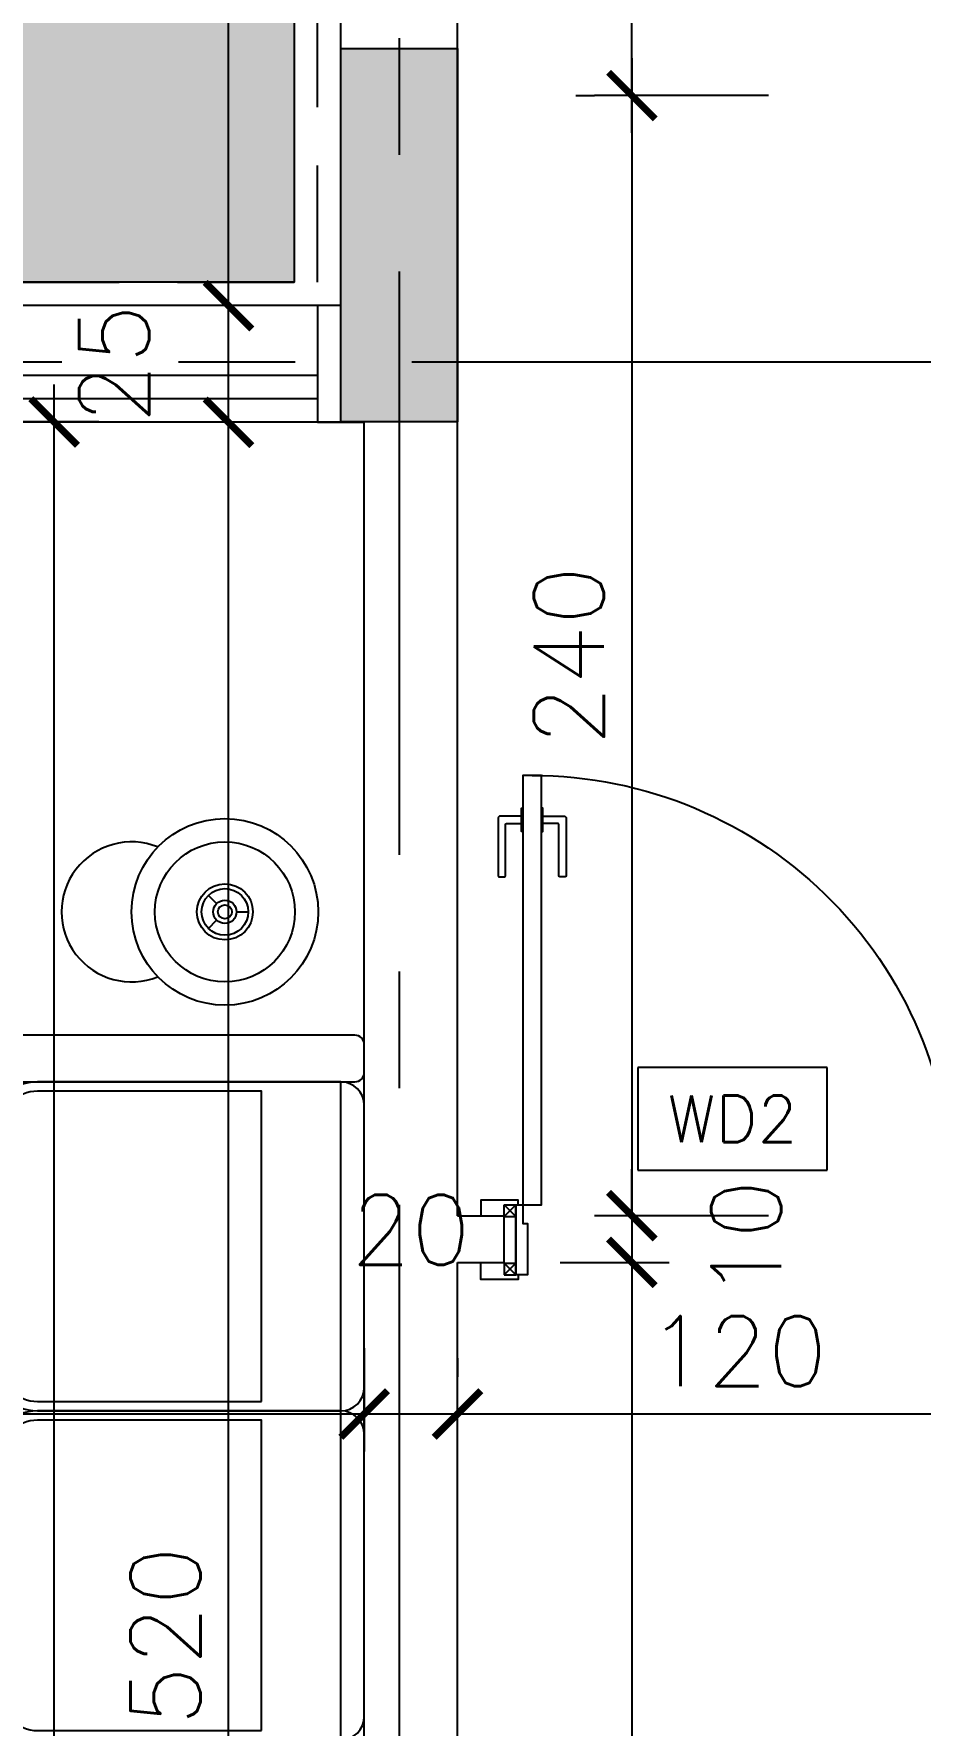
# Model space of a CAD drawing. Header units: centimetres. Extents: x -3744 to 3813, y -6963 to 3597.
# Drawn here: x -945.8 to -755.8, y 1883.8 to 2246.2 of the extents above; entities that cross this region are included whole.
import ezdxf

# ---------------------------------------------------------------- set-up
doc = ezdxf.new("R2010")
doc.units = ezdxf.units.CM
doc.header["$LTSCALE"] = 100
doc.header["$MEASUREMENT"] = 0
for name, pattern in [('A0-01 FLOOR PLANS$0$HIDDEN', [0.375, 0.25, -0.125]), ('GRID$0$GRID$0$XREF GRID$0$GRIDS$0$CENTER', [2, 1.25, -0.25, 0.25, -0.25]), ('HIDDEN', [0.375, 0.25, -0.125])]:
    doc.linetypes.add(name, pattern=pattern)
for name, color, linetype in [('A0-01 FLOOR PLANS$0$DIM IN', 1, 'Continuous'), ('A0-01 FLOOR PLANS$0$DOOR', 1, 'Continuous'), ('A0-01 FLOOR PLANS$0$FURNITURE', 111, 'Continuous'), ('A0-01 FLOOR PLANS$0$HIDDEN -03', 8, 'A0-01 FLOOR PLANS$0$HIDDEN'), ('A0-01 FLOOR PLANS$0$TEXT-SCHED', 3, 'Continuous'), ('A0-01 FLOOR PLANS$0$WALL-01', 7, 'Continuous'), ('A0-01 FLOOR PLANS$0$WINDOW', 1, 'Continuous'), ('GRID$0$XREF GRID', 11, 'GRID$0$GRID$0$XREF GRID$0$GRIDS$0$CENTER'), ('SOURROUNDING$0$DIM IN', 1, 'Continuous'), ('SOURROUNDING$0$KERBSTONE', 11, 'Continuous'), ('WALL-01', 7, 'Continuous'), ('WALL-03', 2, 'Continuous'), ('XREF GF COL$0$COLUMN', 6, 'Continuous'), ('XREF GF COL$0$COLUMN HATCH', 201, 'Continuous')]:
    doc.layers.add(name, color=color, linetype=linetype)
doc.styles.add('A0-01 FLOOR PLANS$0$22', font='romans.shx')
doc.styles.add('A0-01 FLOOR PLANS$0$A0-01 GROUND FLOOR PLAN - For Entry modification$0$ROMANS', font='romans')
doc.dimstyles.new('A0-01 FLOOR PLANS$0$100', dxfattribs={"dimtxt": 15, "dimasz": 10, "dimexe": 8, "dimexo": 12, "dimgap": 6, "dimtad": 1, "dimdec": 0, "dimzin": 0, "dimdsep": 46, "dimtxsty": 'A0-01 FLOOR PLANS$0$22', "dimblk": 'A0-01 FLOOR PLANS$0$_ARCHTICK', "dimcen": 30, "dimdle": 8, "dimclrd": 1, "dimclre": 1, "dimclrt": 2, "dimadec": 0, "dimazin": 0, "dimtfac": 1, "dimtdec": 0, "dimtmove": 2, "dimatfit": 3, "dimldrblk": 'A0-01 FLOOR PLANS$0$_OBLIQUE', "dimfxl": 100, "dimtolj": 1, "dimtzin": 0, "dimarcsym": 0})
doc.dimstyles.new('A0-01 FLOOR PLANS$0$A0-01 GROUND FLOOR PLAN - For Entry modification$0$text', dxfattribs={"dimtxt": 18, "dimasz": 10, "dimexe": 10, "dimexo": 10, "dimgap": -6, "dimtad": 1, "dimtih": 1, "dimtoh": 1, "dimdec": 0, "dimdsep": 46, "dimtxsty": 'A0-01 FLOOR PLANS$0$A0-01 GROUND FLOOR PLAN - For Entry modification$0$ROMANS', "dimblk1": 'A0-01 FLOOR PLANS$0$A0-01 GROUND FLOOR PLAN - For Entry modification$0$_ARCHTICK', "dimblk2": 'A0-01 FLOOR PLANS$0$A0-01 GROUND FLOOR PLAN - For Entry modification$0$_ARCHTICK', "dimsah": 1, "dimcen": 25, "dimdle": 10, "dimse1": 1, "dimse2": 1, "dimsd1": 1, "dimsd2": 1, "dimclrd": 1, "dimclre": 1, "dimclrt": 2, "dimadec": 0, "dimazin": 0, "dimtfac": 1, "dimtdec": 0, "dimtmove": 2, "dimatfit": 3, "dimldrblk": 'A0-01 FLOOR PLANS$0$A0-01 GROUND FLOOR PLAN - For Entry modification$0$_ARCHTICK', "dimfxl": 1, "dimtolj": 1, "dimtzin": 0, "dimarcsym": 0})

# ---------------------------------------------------------------- blocks, each defined once
blk = doc.blocks.new('A0-01 FLOOR PLANS$0$W01')
at = {"layer": 'A0-01 FLOOR PLANS$0$WINDOW'}
for p, q in [((-1210.000000000025, 1985.000000000006), (-1550.000000000025, 1985.000000000006)), ((-1215.000000000025, 1970.000000000006), (-1545.000000000025, 1970.000000000006)), ((-1439.166666666692, 1960.000000000006), (-1439.166666666692, 1970.000000000006)), ((-1434.166666666692, 1970.000000000006), (-1439.166666666692, 1965.000000000006)), ((-1439.166666666692, 1970.000000000006), (-1434.166666666692, 1965.000000000006)), ((-1434.166666666692, 1960.000000000006), (-1434.166666666692, 1970.000000000006)), ((-1325.833333333359, 1965.000000000006), (-1325.833333333359, 1970.000000000006)), ((-1320.833333333359, 1970.000000000006), (-1325.833333333359, 1965.000000000006)), ((-1325.833333333359, 1970.000000000006), (-1320.833333333359, 1965.000000000006)), ((-1320.833333333359, 1965.000000000006), (-1320.833333333359, 1970.000000000006)), ((-1439.166666666692, 1965.000000000006), (-1545.000000000025, 1965.000000000006)), ((-1540.000000000025, 1965.000000000006), (-1545.000000000025, 1960.000000000006)), ((-1545.000000000025, 1965.000000000006), (-1540.000000000025, 1960.000000000006)), ((-1540.000000000025, 1965.000000000006), (-1540.000000000025, 1960.000000000006)), ((-1434.166666666692, 1965.000000000006), (-1439.166666666692, 1965.000000000006)), ((-1434.166666666692, 1965.000000000006), (-1439.166666666692, 1960.000000000006)), ((-1439.166666666692, 1965.000000000006), (-1434.166666666692, 1960.000000000006)), ((-1325.833333333359, 1965.000000000006), (-1434.166666666692, 1965.000000000006)), ((-1320.833333333359, 1965.000000000006), (-1325.833333333359, 1965.000000000006)), ((-1215.000000000025, 1965.000000000006), (-1320.833333333359, 1965.000000000006)), ((-1210.000000000025, 1960.000000000006), (-1550.000000000025, 1960.000000000006))]:
    blk.add_line(p, q, dxfattribs=at)
for points in [[(-1550.000000000025, 1960.000000000006), (-1545.000000000025, 1960.000000000006), (-1545.000000000025, 1985.000000000006), (-1550.000000000025, 1985.000000000006)], [(-1215.000000000025, 1960.000000000006), (-1210.000000000025, 1960.000000000006), (-1210.000000000025, 1985.000000000006), (-1215.000000000025, 1985.000000000006)]]:
    blk.add_lwpolyline(points, close=True, dxfattribs=at)
blk = doc.blocks.new('A0-01 FLOOR PLANS$0$Fur_Light-Table Lamp_D30_01')
for p, q in [((0, 2.5), (0, 5)), ((-3.535533905932425, -3.535533905932994), (-1.767766952966213, -1.76776695296644)), ((3.535533905932425, -3.535533905932994), (1.767766952966213, -1.767766952966326))]:
    blk.add_line(p, q)
for radius in [15, 6, 5, 2.5, 1.5]:
    blk.add_circle((0, 0), radius)
blk = doc.blocks.new('A0-01 FLOOR PLANS$0$LIVING')
at = {"layer": 'A0-01 FLOOR PLANS$0$FURNITURE'}
for points in [[(-1204.997169943838, 1820.683511742063), (-1204.997169943838, 1826.683511742063, 0.414213562373095), (-1206.997169943838, 1828.683511742063), (-1283.000000000442, 1828.683511742063, 0.414213562373095), (-1285.000000000442, 1826.683511742063), (-1285.000000000442, 1820.683511742063, 0.414213562373095), (-1283.000000000442, 1818.683511742063), (-1206.997169943838, 1818.683511742063, 0.414213562373095)], [(-1227.000000000442, 1750.183511742063), (-1227.000000000442, 1816.683511742063), (-1275.000000000442, 1816.683511742063, 0.4142135623730951), (-1283.000000000442, 1808.683511742063), (-1283.000000000442, 1758.183511742063, 0.414213562373095), (-1275.000000000442, 1750.183511742063)], [(-1227.000000000442, 1679.683511742063), (-1227.000000000442, 1746.183511742063), (-1275.000000000442, 1746.183511742063, 0.4142135623730951), (-1283.000000000442, 1738.183511742063), (-1283.000000000442, 1687.683511742063, 0.414213562373095), (-1275.000000000442, 1679.683511742063)]]:
    blk.add_lwpolyline(points, format="xyb", close=True, dxfattribs=at)
for points in [[(-1210.000000000442, 1748.183511742063, 0.414213562373095), (-1205.000000000442, 1753.183511742063), (-1205.000000000442, 1813.683511742063, 0.414213562373095), (-1210.000000000442, 1818.683511742063), (-1275.000000000442, 1818.683511742063, 0.4142135623730951), (-1285.000000000442, 1808.683511742063), (-1285.000000000442, 1758.183511742063, 0.414213562373095), (-1275.000000000442, 1748.183511742063), (-1210.000000000442, 1748.183511742063), (-1210.000000000442, 1818.683511742063)], [(-1210.000000000442, 1677.683511742063, 0.414213562373095), (-1205.000000000442, 1682.683511742063), (-1205.000000000442, 1743.183511742063, 0.414213562373095), (-1210.000000000442, 1748.183511742063), (-1275.000000000442, 1748.183511742063, 0.4142135623730951), (-1285.000000000442, 1738.183511742063), (-1285.000000000442, 1687.683511742063, 0.414213562373095), (-1275.000000000442, 1677.683511742063), (-1210.000000000442, 1677.683511742063), (-1210.000000000442, 1748.183511742063)]]:
    blk.add_lwpolyline(points, format="xyb", dxfattribs=at)
blk.add_circle((-1234.857613136904, 1855.101536109311), 20, dxfattribs=at)
blk.add_arc((-1254.857613136904, 1855.101536109311), 15, 67.97568716307026, 292.0243128369297, dxfattribs=at)
at = {"layer": 'A0-01 FLOOR PLANS$0$FURNITURE', "rotation": 270}
blk.add_blockref('A0-01 FLOOR PLANS$0$Fur_Light-Table Lamp_D30_01', (-1234.857613136904, 1855.101536109311), dxfattribs=at)
blk = doc.blocks.new('XREF GF COL')
at = {"layer": 'XREF GF COL$0$COLUMN HATCH'}
blk.add_hatch(color=256, dxfattribs=at).paths.add_polyline_path([(-11269.69592813422, 2208.074913810083), (-11294.69592813422, 2208.074913810083), (-11294.69592813422, 2128.074913810083), (-11269.69592813422, 2128.074913810083)])
at = {"layer": 'XREF GF COL$0$COLUMN'}
blk.add_lwpolyline([(-11294.69592813422, 2208.074913810083), (-11269.69592813422, 2208.074913810083), (-11269.69592813422, 2128.074913810083), (-11294.69592813422, 2128.074913810083)], close=True, dxfattribs=at)
blk = doc.blocks.new('GRID')
at = {"layer": 'GRID$0$XREF GRID'}
for p, q in [((-972.5000000000261, 2960.330839349384, 0.00416170728823173), (-972.5000000000261, 522.7628488045357)), ((-1969.804241438603, 2140.976995210325), (-230.2361929991464, 2140.976995210324))]:
    blk.add_line(p, q, dxfattribs=at)
blk = doc.blocks.new('*D1927')
at = {"layer": 'A0-01 FLOOR PLANS$0$TEXT-SCHED', "color": 1, "lineweight": -2, "transparency": 16777216}
for p, q in [((-880.7613008412712, 1989.765742148331), (-921.3327294126999, 1989.765742148331)), ((-921.3327294126999, 1989.765742148331), (-921.3327294126999, 1967.765742148331)), ((-880.7613008412712, 1967.765742148331), (-880.7613008412712, 1989.765742148331)), ((-921.3327294126999, 1967.765742148331), (-880.7613008412712, 1967.765742148331))]:
    blk.add_line(p, q, dxfattribs=at)
at = {"layer": 'Defpoints', "color": 0, "transparency": 16777216}
blk.add_point((-901.0470151269747, 1978.765742148331), dxfattribs=at)
blk.add_point((-901.0470151269747, 1978.765742148331), dxfattribs=at)
blk.add_point((-901.0470151269747, 1978.765742148331), dxfattribs=at)
at = {"layer": 'A0-01 FLOOR PLANS$0$TEXT-SCHED', "color": 2, "transparency": 16777216, "insert": (-901.0470151269856, 1978.765742148331), "char_height": 8, "width": 47.14285714285714, "attachment_point": 5, "style": 'A0-01 FLOOR PLANS$0$A0-01 GROUND FLOOR PLAN - For Entry modification$0$ROMANS'}
blk.add_mtext('\\A1;{\\H1.25x;WD2}', dxfattribs=at)
blk = doc.blocks.new('A0-01 FLOOR PLANS$0$A0-01 GROUND FLOOR PLAN - For Entry modification$0$_ARCHTICK')
at = {"color": 0, "linetype": 'ByBlock', "const_width": 0.15}
blk.add_lwpolyline([(-0.5, -0.5), (0.5, 0.5)], dxfattribs=at)
blk = doc.blocks.new('A0-01 FLOOR PLANS$0$_ARCHTICK')
at = {"color": 0, "linetype": 'ByBlock', "const_width": 0.15}
blk.add_lwpolyline([(-0.5, -0.5), (0.5, 0.5)], dxfattribs=at)
blk = doc.blocks.new('*D1956')
at = {"layer": 'A0-01 FLOOR PLANS$0$DIM IN', "color": 1, "lineweight": -2, "transparency": 16777216}
for p, q in [((-1046.472668802957, 1080.000000000006), (-1046.472668802957, 2136.074913810084)), ((-1036.846785703816, 2128.074913810084), (-1054.472668802957, 2128.074913810084)), ((-1036.846785703816, 1088.000000000006), (-1054.472668802957, 1088.000000000006))]:
    blk.add_line(p, q, dxfattribs=at)
at = {"layer": 'Defpoints', "color": 0, "transparency": 16777216}
for p in [(-1046.472668802957, 2128.074913810084), (-1024.846785703816, 2128.074913810084), (-1024.846785703816, 1088.000000000006)]:
    blk.add_point(p, dxfattribs=at)
at = {"layer": 'A0-01 FLOOR PLANS$0$DIM IN', "color": 1, "lineweight": -2, "transparency": 16777216, "xscale": 10, "yscale": 10, "zscale": 10}
for p, rotation in [((-1046.472668802957, 2128.074913810084), 90), ((-1046.472668802957, 1088.000000000006), 270)]:
    blk.add_blockref('A0-01 FLOOR PLANS$0$_ARCHTICK', p, dxfattribs=dict(at, rotation=rotation))
at = {"layer": 'A0-01 FLOOR PLANS$0$DIM IN', "color": 2, "transparency": 16777216, "insert": (-1059.972668802956, 1608.037456905045), "char_height": 15, "attachment_point": 5, "rotation": 90, "style": 'A0-01 FLOOR PLANS$0$22'}
blk.add_mtext('\\A1;1040', dxfattribs=at)
blk = doc.blocks.new('A0-01 FLOOR PLANS$0$_OBLIQUE')
at = {"color": 0, "linetype": 'ByBlock'}
blk.add_line((-0.5, -0.5), (0.5, 0.5), dxfattribs=at)
blk = doc.blocks.new('*D1957')
at = {"layer": 'A0-01 FLOOR PLANS$0$DIM IN', "color": 1, "lineweight": -2, "transparency": 16777216}
for p, q in [((-1384.999999999583, 1929.638117978111), (-1384.999999999583, 1907.498666983083)), ((-979.999999999583, 1929.638117978111), (-979.999999999583, 1907.498666983083)), ((-971.999999999583, 1915.498666983083), (-1392.999999999583, 1915.498666983083))]:
    blk.add_line(p, q, dxfattribs=at)
at = {"layer": 'Defpoints', "color": 0, "transparency": 16777216}
for p in [(-1384.999999999583, 1941.638117978111), (-979.999999999583, 1941.638117978111), (-1384.999999999583, 1915.498666983083)]:
    blk.add_point(p, dxfattribs=at)
at = {"layer": 'A0-01 FLOOR PLANS$0$DIM IN', "color": 1, "lineweight": -2, "transparency": 16777216, "xscale": 10, "yscale": 10, "zscale": 10, "rotation": 180}
blk.add_blockref('A0-01 FLOOR PLANS$0$_ARCHTICK', (-1384.999999999583, 1915.498666983083), dxfattribs=at)
at = {"layer": 'A0-01 FLOOR PLANS$0$DIM IN', "color": 1, "lineweight": -2, "transparency": 16777216, "xscale": 10, "yscale": 10, "zscale": 10}
blk.add_blockref('A0-01 FLOOR PLANS$0$_ARCHTICK', (-979.999999999583, 1915.498666983083), dxfattribs=at)
at = {"layer": 'A0-01 FLOOR PLANS$0$DIM IN', "color": 2, "transparency": 16777216, "insert": (-1235.383512580831, 1928.998666983083), "char_height": 15, "attachment_point": 5, "style": 'A0-01 FLOOR PLANS$0$22'}
blk.add_mtext('\\A1;405', dxfattribs=at)
blk = doc.blocks.new('*D1980')
at = {"layer": 'A0-01 FLOOR PLANS$0$DIM IN', "color": 1, "lineweight": -2, "transparency": 16777216}
for p, q in [((-960, 2234.411892474147), (-960, 2230.558015709919)), ((-840, 2184.411892474147), (-840, 2230.558015709919)), ((-832, 2222.558015709919), (-968, 2222.558015709919))]:
    blk.add_line(p, q, dxfattribs=at)
at = {"layer": 'Defpoints', "color": 0, "transparency": 16777216}
for p in [(-960, 2222.558015709919), (-960, 2222.411892474147), (-840, 2172.411892474147)]:
    blk.add_point(p, dxfattribs=at)
at = {"layer": 'A0-01 FLOOR PLANS$0$DIM IN', "color": 1, "lineweight": -2, "transparency": 16777216, "xscale": 10, "yscale": 10, "zscale": 10, "rotation": 180}
blk.add_blockref('A0-01 FLOOR PLANS$0$_ARCHTICK', (-960, 2222.558015709919), dxfattribs=at)
at = {"layer": 'A0-01 FLOOR PLANS$0$DIM IN', "color": 1, "lineweight": -2, "transparency": 16777216, "xscale": 10, "yscale": 10, "zscale": 10}
blk.add_blockref('A0-01 FLOOR PLANS$0$_ARCHTICK', (-840, 2222.558015709919), dxfattribs=at)
at = {"layer": 'A0-01 FLOOR PLANS$0$DIM IN', "color": 2, "transparency": 16777216, "insert": (-900, 2236.058015709919), "char_height": 15, "attachment_point": 5, "style": 'A0-01 FLOOR PLANS$0$22'}
blk.add_mtext('\\A1;120', dxfattribs=at)
blk = doc.blocks.new('*D2028')
at = {"layer": 'A0-01 FLOOR PLANS$0$DIM IN', "color": 1, "lineweight": -2, "transparency": 16777216}
for p, q in [((-922.6147567092498, 2206.000000000006), (-922.6147567092498, 1950.000000000006)), ((-893.363143728046, 2198.000000000006), (-930.6147567092498, 2198.000000000006)), ((-893.363143728046, 1958.000000000006), (-930.6147567092498, 1958.000000000006))]:
    blk.add_line(p, q, dxfattribs=at)
at = {"layer": 'Defpoints', "color": 0, "transparency": 16777216}
for p in [(-881.363143728046, 2198.000000000006), (-922.6147567092498, 1958.000000000006), (-881.363143728046, 1958.000000000006)]:
    blk.add_point(p, dxfattribs=at)
at = {"layer": 'A0-01 FLOOR PLANS$0$DIM IN', "color": 1, "lineweight": -2, "transparency": 16777216, "xscale": 10, "yscale": 10, "zscale": 10}
for p, rotation in [((-922.6147567092498, 2198.000000000006), 90), ((-922.6147567092498, 1958.000000000006), 270)]:
    blk.add_blockref('A0-01 FLOOR PLANS$0$_ARCHTICK', p, dxfattribs=dict(at, rotation=rotation))
at = {"layer": 'A0-01 FLOOR PLANS$0$DIM IN', "color": 2, "transparency": 16777216, "insert": (-936.114756709249, 2078.000000000006), "char_height": 15, "attachment_point": 5, "rotation": 90, "style": 'A0-01 FLOOR PLANS$0$22'}
blk.add_mtext('\\A1;240', dxfattribs=at)
blk = doc.blocks.new('*D2029')
at = {"layer": 'A0-01 FLOOR PLANS$0$DIM IN', "color": 1, "lineweight": -2, "transparency": 16777216}
for p, q in [((-922.6147567092517, 1958.000000000006), (-922.6147567092517, 1968.000000000006)), ((-893.363143728046, 1958.000000000006), (-930.6147567092517, 1958.000000000006)), ((-922.6147567092517, 1958.000000000006), (-922.6147567092517, 1948.000000000006)), ((-938.0000000003954, 1948.000000000006), (-914.6147567092517, 1948.000000000006)), ((-922.6147567092517, 1948.000000000006), (-922.6147567092517, 1938.000000000006))]:
    blk.add_line(p, q, dxfattribs=at)
at = {"layer": 'Defpoints', "color": 0, "transparency": 16777216}
for p in [(-881.363143728046, 1958.000000000006), (-950.0000000003954, 1948.000000000006), (-922.6147567092517, 1948.000000000006)]:
    blk.add_point(p, dxfattribs=at)
at = {"layer": 'A0-01 FLOOR PLANS$0$DIM IN', "color": 1, "lineweight": -2, "transparency": 16777216, "xscale": 10, "yscale": 10, "zscale": 10}
for p, rotation in [((-922.6147567092517, 1958.000000000006), 270), ((-922.6147567092517, 1948.000000000006), 90)]:
    blk.add_blockref('A0-01 FLOOR PLANS$0$_ARCHTICK', p, dxfattribs=dict(at, rotation=rotation))
at = {"layer": 'A0-01 FLOOR PLANS$0$DIM IN', "color": 2, "transparency": 16777216, "insert": (-898.1147567092509, 1953.000000000006), "char_height": 15, "attachment_point": 5, "rotation": 90, "style": 'A0-01 FLOOR PLANS$0$22'}
blk.add_mtext('\\A1;10', dxfattribs=at)
blk = doc.blocks.new('*D2030')
at = {"layer": 'A0-01 FLOOR PLANS$0$DIM IN', "color": 1, "lineweight": -2, "transparency": 16777216}
for p, q in [((-922.6147567092527, 1956.000000000006), (-922.6147567092526, 1600.000000000006)), ((-938.0000000003954, 1948.000000000006), (-914.6147567092527, 1948.000000000006)), ((-948, 1608.000000000006), (-914.6147567092526, 1608.000000000006))]:
    blk.add_line(p, q, dxfattribs=at)
at = {"layer": 'Defpoints', "color": 0, "transparency": 16777216}
for p in [(-950.0000000003954, 1948.000000000006), (-960, 1608.000000000006), (-922.6147567092526, 1608.000000000006)]:
    blk.add_point(p, dxfattribs=at)
at = {"layer": 'A0-01 FLOOR PLANS$0$DIM IN', "color": 1, "lineweight": -2, "transparency": 16777216, "xscale": 10, "yscale": 10, "zscale": 10}
for p, rotation in [((-922.6147567092527, 1948.000000000006), 90), ((-922.6147567092526, 1608.000000000006), 270)]:
    blk.add_blockref('A0-01 FLOOR PLANS$0$_ARCHTICK', p, dxfattribs=dict(at, rotation=rotation))
at = {"layer": 'A0-01 FLOOR PLANS$0$DIM IN', "color": 2, "transparency": 16777216, "insert": (-936.1147567092519, 1778.000000000006), "char_height": 15, "attachment_point": 5, "rotation": 90, "style": 'A0-01 FLOOR PLANS$0$22'}
blk.add_mtext('\\A1;340', dxfattribs=at)
blk = doc.blocks.new('*D2036')
at = {"layer": 'A0-01 FLOOR PLANS$0$DIM IN', "color": 1, "lineweight": -2, "transparency": 16777216}
for p, q in [((-922.6147567092513, 2190.000000000007), (-922.6147567092514, 2626.000000000006)), ((-934.614756709238, 2618.000000000006), (-930.6147567092514, 2618.000000000006)), ((-934.614756709238, 2198.000000000007), (-930.6147567092513, 2198.000000000007))]:
    blk.add_line(p, q, dxfattribs=at)
at = {"layer": 'Defpoints', "color": 0, "transparency": 16777216}
for p in [(-922.614756709238, 2618.000000000006), (-922.6147567092514, 2618.000000000006), (-922.614756709238, 2198.000000000007)]:
    blk.add_point(p, dxfattribs=at)
at = {"layer": 'A0-01 FLOOR PLANS$0$DIM IN', "color": 1, "lineweight": -2, "transparency": 16777216, "xscale": 10, "yscale": 10, "zscale": 10}
for p, rotation in [((-922.6147567092514, 2618.000000000006), 90), ((-922.6147567092513, 2198.000000000007), 270)]:
    blk.add_blockref('A0-01 FLOOR PLANS$0$_ARCHTICK', p, dxfattribs=dict(at, rotation=rotation))
at = {"layer": 'A0-01 FLOOR PLANS$0$DIM IN', "color": 2, "transparency": 16777216, "insert": (-936.1147567092505, 2408.000000000006), "char_height": 15, "attachment_point": 5, "rotation": 90, "style": 'A0-01 FLOOR PLANS$0$22'}
blk.add_mtext('\\A1;420', dxfattribs=at)
blk = doc.blocks.new('*D2077')
at = {"layer": 'A0-01 FLOOR PLANS$0$DIM IN', "color": 1, "lineweight": -2, "transparency": 16777216}
for p, q in [((-1009.094344618433, 1600.000000000006), (-1009.094344618433, 2136.000000000006)), ((-1002, 2128.000000000006), (-1017.094344618433, 2128.000000000006)), ((-992.0000000000002, 1608.000000000006), (-1017.094344618433, 1608.000000000006))]:
    blk.add_line(p, q, dxfattribs=at)
at = {"layer": 'Defpoints', "color": 0, "transparency": 16777216}
for p in [(-1009.094344618433, 2128.000000000006), (-990.0000000000005, 2128.000000000006), (-980.0000000000002, 1608.000000000006)]:
    blk.add_point(p, dxfattribs=at)
at = {"layer": 'A0-01 FLOOR PLANS$0$DIM IN', "color": 1, "lineweight": -2, "transparency": 16777216, "xscale": 10, "yscale": 10, "zscale": 10}
for p, rotation in [((-1009.094344618433, 2128.000000000006), 90), ((-1009.094344618433, 1608.000000000006), 270)]:
    blk.add_blockref('A0-01 FLOOR PLANS$0$_ARCHTICK', p, dxfattribs=dict(at, rotation=rotation))
at = {"layer": 'A0-01 FLOOR PLANS$0$DIM IN', "color": 2, "transparency": 16777216, "insert": (-1022.594344618433, 1868.000000000006), "char_height": 15, "attachment_point": 5, "rotation": 90, "style": 'A0-01 FLOOR PLANS$0$22'}
blk.add_mtext('\\A1;520', dxfattribs=at)
blk = doc.blocks.new('*D2078')
at = {"layer": 'A0-01 FLOOR PLANS$0$DIM IN', "color": 1, "lineweight": -2, "transparency": 16777216}
for p, q in [((-1009.094344618434, 2120.000000000006), (-1009.094344618434, 2161.000000000006)), ((-1002, 2153.000000000006), (-1017.094344618434, 2153.000000000006)), ((-1002, 2128.000000000006), (-1017.094344618434, 2128.000000000006))]:
    blk.add_line(p, q, dxfattribs=at)
at = {"layer": 'Defpoints', "color": 0, "transparency": 16777216}
for p in [(-1009.094344618434, 2153.000000000006), (-990.0000000000005, 2153.000000000006), (-990.0000000000005, 2128.000000000006)]:
    blk.add_point(p, dxfattribs=at)
at = {"layer": 'A0-01 FLOOR PLANS$0$DIM IN', "color": 1, "lineweight": -2, "transparency": 16777216, "xscale": 10, "yscale": 10, "zscale": 10}
for p, rotation in [((-1009.094344618434, 2153.000000000006), 90), ((-1009.094344618434, 2128.000000000006), 270)]:
    blk.add_blockref('A0-01 FLOOR PLANS$0$_ARCHTICK', p, dxfattribs=dict(at, rotation=rotation))
at = {"layer": 'A0-01 FLOOR PLANS$0$DIM IN', "color": 2, "transparency": 16777216, "insert": (-1033.594344618434, 2140.500000000006), "char_height": 15, "attachment_point": 5, "rotation": 90, "style": 'A0-01 FLOOR PLANS$0$22'}
blk.add_mtext('\\A1;25', dxfattribs=at)
blk = doc.blocks.new('*D2061')
at = {"layer": 'A0-01 FLOOR PLANS$0$DIM IN', "color": 1, "lineweight": -2, "transparency": 16777216}
for p, q in [((-1009.094344618435, 2145.000000000006), (-1009.094344618435, 2596.000000000006)), ((-1021.094344618416, 2588.000000000006), (-1017.094344618435, 2588.000000000006)), ((-1002, 2153.000000000006), (-1017.094344618435, 2153.000000000006))]:
    blk.add_line(p, q, dxfattribs=at)
at = {"layer": 'Defpoints', "color": 0, "transparency": 16777216}
for p in [(-1009.094344618416, 2588.000000000006), (-1009.094344618435, 2588.000000000006), (-990.0000000000005, 2153.000000000006)]:
    blk.add_point(p, dxfattribs=at)
at = {"layer": 'A0-01 FLOOR PLANS$0$DIM IN', "color": 1, "lineweight": -2, "transparency": 16777216, "xscale": 10, "yscale": 10, "zscale": 10}
for p, rotation in [((-1009.094344618435, 2588.000000000006), 90), ((-1009.094344618435, 2153.000000000006), 270)]:
    blk.add_blockref('A0-01 FLOOR PLANS$0$_ARCHTICK', p, dxfattribs=dict(at, rotation=rotation))
at = {"layer": 'A0-01 FLOOR PLANS$0$DIM IN', "color": 2, "transparency": 16777216, "insert": (-1022.594344618434, 2370.500000000006), "char_height": 15, "attachment_point": 5, "rotation": 90, "style": 'A0-01 FLOOR PLANS$0$22'}
blk.add_mtext('\\A1;435', dxfattribs=at)
blk = doc.blocks.new('*D2068')
at = {"layer": 'A0-01 FLOOR PLANS$0$DIM IN', "color": 1, "lineweight": -2, "transparency": 16777216}
for p, q in [((-960, 1927.498666982667), (-960, 1923.498666982667)), ((-839.9999999999886, 1926.000000000201), (-839.9999999999886, 1907.498666982667)), ((-831.9999999999886, 1915.498666982667), (-968, 1915.498666982667))]:
    blk.add_line(p, q, dxfattribs=at)
at = {"layer": 'Defpoints', "color": 0, "transparency": 16777216}
for p in [(-839.9999999999886, 1938.000000000201), (-960, 1915.498666982667), (-960, 1915.498666982667)]:
    blk.add_point(p, dxfattribs=at)
at = {"layer": 'A0-01 FLOOR PLANS$0$DIM IN', "color": 1, "lineweight": -2, "transparency": 16777216, "xscale": 10, "yscale": 10, "zscale": 10, "rotation": 180}
blk.add_blockref('A0-01 FLOOR PLANS$0$_ARCHTICK', (-960, 1915.498666982667), dxfattribs=at)
at = {"layer": 'A0-01 FLOOR PLANS$0$DIM IN', "color": 1, "lineweight": -2, "transparency": 16777216, "xscale": 10, "yscale": 10, "zscale": 10}
blk.add_blockref('A0-01 FLOOR PLANS$0$_ARCHTICK', (-839.9999999999886, 1915.498666982667), dxfattribs=at)
at = {"layer": 'A0-01 FLOOR PLANS$0$DIM IN', "color": 2, "transparency": 16777216, "insert": (-899.9999999999943, 1928.998666982667), "char_height": 15, "attachment_point": 5, "style": 'A0-01 FLOOR PLANS$0$22'}
blk.add_mtext('\\A1;120', dxfattribs=at)
blk = doc.blocks.new('*D2069')
at = {"layer": 'A0-01 FLOOR PLANS$0$DIM IN', "color": 1, "lineweight": -2, "transparency": 16777216}
for p, q in [((-980, 1927.498666982667), (-980, 1923.498666982667)), ((-960, 1927.498666982667), (-960, 1923.498666982667)), ((-952, 1915.498666982667), (-988, 1915.498666982667))]:
    blk.add_line(p, q, dxfattribs=at)
at = {"layer": 'Defpoints', "color": 0, "transparency": 16777216}
for p in [(-980, 1915.498666982667), (-980, 1915.498666982667), (-960, 1915.498666982667)]:
    blk.add_point(p, dxfattribs=at)
at = {"layer": 'A0-01 FLOOR PLANS$0$DIM IN', "color": 1, "lineweight": -2, "transparency": 16777216, "xscale": 10, "yscale": 10, "zscale": 10, "rotation": 180}
blk.add_blockref('A0-01 FLOOR PLANS$0$_ARCHTICK', (-980, 1915.498666982667), dxfattribs=at)
at = {"layer": 'A0-01 FLOOR PLANS$0$DIM IN', "color": 1, "lineweight": -2, "transparency": 16777216, "xscale": 10, "yscale": 10, "zscale": 10}
blk.add_blockref('A0-01 FLOOR PLANS$0$_ARCHTICK', (-960, 1915.498666982667), dxfattribs=at)
at = {"layer": 'A0-01 FLOOR PLANS$0$DIM IN', "color": 2, "transparency": 16777216, "insert": (-970, 1954.998666982667), "char_height": 15, "attachment_point": 5, "style": 'A0-01 FLOOR PLANS$0$22'}
blk.add_mtext('\\A1;20', dxfattribs=at)
blk = doc.blocks.new('A0-01 FLOOR PLANS$0$DOOR 25CM')
at = {"layer": 'A0-01 FLOOR PLANS$0$DOOR'}
blk.add_lwpolyline([(-4739.051382942911, 1353.502083427588), (-4735.051382942907, 1353.502083427601), (-4735.051382942907, 1261.502083427614), (-4739.051382942911, 1261.502083427614)], close=True, dxfattribs=at)
for points in [[(-4739.351382943201, 1344.802083427599), (-4743.846896726278, 1344.802083427575, 0.41421356237155), (-4744.346896726278, 1344.302083427575), (-4744.346896726278, 1332.002083427572, 0.414213562373095), (-4744.146896726277, 1331.802083427571), (-4742.946896726276, 1331.802083427571, 0.4142135623727761), (-4742.746896726276, 1332.002083427572), (-4742.746896726265, 1343.002083427574, -0.4142135623705012), (-4742.546896726264, 1343.202083427573), (-4739.35138294319, 1343.202083427598)], [(-4734.751382943174, 1344.802083427599), (-4730.255869160097, 1344.802083427575, -0.41421356237155), (-4729.755869160101, 1344.302083427575), (-4729.755869160101, 1332.002083427572, -0.414213562373095), (-4729.955869160098, 1331.802083427571), (-4731.155869160099, 1331.802083427571, -0.4142135623727761), (-4731.355869160099, 1332.002083427572), (-4731.35586916011, 1343.002083427574, 0.4142135623705012), (-4731.555869160111, 1343.202083427573), (-4734.751382943188, 1343.202083427598)]]:
    blk.add_lwpolyline(points, format="xyb", dxfattribs=at)
for points in [[(-4739.051382943187, 1341.50208342759), (-4739.351382943187, 1341.50208342759), (-4739.351382943187, 1346.50208342759), (-4739.051382943187, 1346.50208342759)], [(-4735.051382943187, 1341.502083427588), (-4734.751382943188, 1341.50208342759), (-4734.751382943188, 1346.50208342759), (-4735.051382943187, 1346.50208342759)]]:
    blk.add_lwpolyline(points, dxfattribs=at)
blk.add_arc((-4737.113584676754, 1263.562647144771), 89.93945779204935, 89.96037448751443, 181.3127934952219, dxfattribs=at)
blk = doc.blocks.new('A0-01 FLOOR PLANS$0$90-10')
at = {"layer": 'A0-01 FLOOR PLANS$0$DOOR', "linetype": 'Continuous'}
for p, q in [((9747.897841498716, -4467.927182984639), (9747.897841498716, -4470.427182984628)), ((9857.875893587692, -4467.927182984639), (9857.875893587692, -4470.427182984628)), ((9747.897841498927, -4482.92718298463), (9747.897841498927, -4480.427182984625)), ((9755.397841498909, -4482.927182984648), (9755.397841498909, -4480.42718298466)), ((9850.375893587929, -4482.927182984648), (9850.375893587929, -4480.42718298466)), ((9857.87589358791, -4482.92718298463), (9857.87589358791, -4480.427182984625))]:
    blk.add_line(p, q, dxfattribs=at)
at = {"layer": 'A0-01 FLOOR PLANS$0$DOOR'}
for p, q in [((9752.89784149869, -4470.427182984625), (9752.89784149869, -4467.927182984628)), ((9752.89784149869, -4467.927182984616), (9755.39784149869, -4467.927182984614)), ((9755.39784149869, -4467.927182984628), (9752.897841498694, -4470.427182984625)), ((9755.397841498687, -4470.427182984628), (9752.89784149869, -4467.927182984628)), ((9852.875893587718, -4467.927182984616), (9850.375893587718, -4467.927182984614)), ((9850.375893587718, -4467.927182984628), (9852.875893587714, -4470.427182984625)), ((9850.375893587721, -4470.427182984628), (9852.875893587718, -4467.927182984628)), ((9852.875893587718, -4470.427182984625), (9852.875893587718, -4467.927182984628)), ((9752.897841498683, -4470.427182984625), (9755.397841498687, -4470.427182984628)), ((9852.875893587725, -4470.427182984625), (9850.375893587721, -4470.427182984628)), ((9752.897841498909, -4480.427182984627), (9752.897841498909, -4482.927182984648)), ((9755.397841498909, -4482.927182984648), (9752.897841498905, -4480.427182984625)), ((9755.397841498901, -4480.427182984648), (9752.897841498909, -4482.927182984648)), ((9752.897841498952, -4480.427182984627), (9755.39784149893, -4480.427182984648)), ((9752.89784149893, -4482.927182984625), (9755.397841498905, -4482.92718298467)), ((9850.375893587929, -4482.927182984648), (9852.875893587932, -4480.427182984625)), ((9850.375893587936, -4480.427182984648), (9852.875893587929, -4482.927182984648)), ((9852.875893587885, -4480.427182984627), (9850.375893587907, -4480.427182984648)), ((9852.875893587907, -4482.927182984625), (9850.375893587932, -4482.92718298467)), ((9852.875893587929, -4480.427182984627), (9852.875893587929, -4482.927182984648))]:
    blk.add_line(p, q, dxfattribs=at)
for points in [[(9755.89784149869, -4467.927182984636), (9755.89784149869, -4466.927182984636), (9747.897841498705, -4466.927182984645), (9747.897841498716, -4467.927182984639)], [(9755.397841498687, -4467.927182984628), (9755.397841498687, -4482.92718298382)], [(9755.39784149869, -4467.927182984614), (9756.89784149869, -4467.927182984616), (9756.897841498687, -4471.927182984618), (9757.89784149869, -4471.927182984618), (9757.897841498905, -4482.92718298466), (9755.397841498905, -4482.92718298466), (9755.397841498687, -4467.927182984614)], [(9850.375893587718, -4467.927182984614), (9848.875893587718, -4467.927182984616), (9848.875893587721, -4471.927182984618), (9847.875893587718, -4471.927182984618), (9847.875893587932, -4482.92718298466), (9850.375893587932, -4482.92718298466), (9850.375893587721, -4467.927182984614)], [(9849.875893587718, -4467.927182984636), (9849.875893587718, -4466.927182984636), (9857.875893587703, -4466.927182984645), (9857.875893587692, -4467.927182984639)], [(9850.375893587721, -4467.927182984628), (9850.375893587721, -4482.92718298382)], [(9755.897841498905, -4482.927182984634), (9755.897841498905, -4483.927182984634), (9747.897841498923, -4483.927182984623), (9747.897841498927, -4482.92718298463)], [(9849.875893587932, -4482.927182984634), (9849.875893587932, -4483.927182984634), (9857.875893587914, -4483.927182984623), (9857.87589358791, -4482.92718298463)]]:
    blk.add_lwpolyline(points, dxfattribs=at)
at = {"layer": 'A0-01 FLOOR PLANS$0$DOOR', "linetype": 'Continuous', "xscale": -1}
blk.add_blockref('A0-01 FLOOR PLANS$0$DOOR 25CM', (5021.846458555783, -5729.429266412229), dxfattribs=at)
blk = doc.blocks.new('A0-01 FLOOR PLANS')
at = {"layer": 'A0-01 FLOOR PLANS$0$HIDDEN -03'}
for p, q in [((-990, 2158.000000000005), (-990, 2648.000000000005)), ((-1320, 2158.000000000005), (-990, 2158.000000000005))]:
    blk.add_line(p, q, dxfattribs=at)
at = {"layer": 'A0-01 FLOOR PLANS$0$WALL-01'}
for p, q in [((-985, 2128.000000000005), (-985, 2643.000000000005)), ((-960, 1958.000000000005), (-960.0000000000006, 2618.000000000005)), ((-985, 2128.000000000005), (-980, 2128.000000000005)), ((-979.9999999999998, 1608.000000000005), (-980, 2128.000000000005)), ((-960, 1958.000000000005), (-950.0000000003947, 1958.000000000005)), ((-950.000000000395, 1948.000000000005), (-950.000000000395, 1958.000000000005)), ((-960, 1948.000000000005), (-950.0000000003947, 1948.000000000005)), ((-960, 1608.000000000005), (-960, 1948.000000000005))]:
    blk.add_line(p, q, dxfattribs=at)
at = {"layer": 'A0-01 FLOOR PLANS$0$DOOR'}
blk.add_blockref('A0-01 FLOOR PLANS$0$90-10', (-10702.89784149909, 6428.267182984249), dxfattribs=at)
at = {"layer": 'A0-01 FLOOR PLANS$0$FURNITURE'}
blk.add_blockref('A0-01 FLOOR PLANS$0$LIVING', (225.0000000000255, 168), dxfattribs=at)
at = {"layer": 'A0-01 FLOOR PLANS$0$WALL-01'}
blk.add_blockref('GRID', (0, 0), dxfattribs=at)
at = {"layer": 'A0-01 FLOOR PLANS$0$WINDOW'}
for name, p in [('XREF GF COL', (10309.69592813422, 0)), ('A0-01 FLOOR PLANS$0$W01', (225.0000000000255, 168))]:
    blk.add_blockref(name, p, dxfattribs=at)
at = {"layer": 'A0-01 FLOOR PLANS$0$DIM IN'}
for base, p1, p2, picture, middle in [((-922.6147567092514, 2618.000000000006), (-922.6147567092376, 2198.000000000006), (-922.6147567092376, 2618.000000000005), '*D2036', (-936.1147567092505, 2408.000000000006)), ((-1009.094344618435, 2588.000000000006), (-990, 2153.000000000005), (-1009.094344618416, 2588.000000000005), '*D2061', (-1022.594344618434, 2370.500000000006)), ((-922.6147567092498, 1958.000000000006), (-881.3631437280455, 2198.000000000005), (-881.3631437280455, 1958.000000000005), '*D2028', (-936.114756709249, 2078.000000000006)), ((-1009.094344618434, 2153.000000000006), (-990, 2128.000000000005), (-990, 2153.000000000005), '*D2078', (-1033.594344618434, 2140.500000000006)), ((-1046.472668802957, 2128.074913810084), (-1024.846785703816, 1088.000000000005), (-1024.846785703816, 2128.074913810083), '*D1956', (-1059.972668802956, 1608.037456905045)), ((-1009.094344618433, 2128.000000000006), (-979.9999999999998, 1608.000000000005), (-990, 2128.000000000005), '*D2077', (-1022.594344618433, 1868.000000000006)), ((-922.6147567092517, 1948.000000000006), (-881.3631437280455, 1958.000000000005), (-950.000000000395, 1948.000000000005), '*D2029', (-898.1147567092509, 1953.000000000006)), ((-922.6147567092526, 1608.000000000006), (-950.000000000395, 1948.000000000005), (-959.9999999999995, 1608.000000000005), '*D2030', (-936.1147567092519, 1778.000000000006))]:
    dim = blk.add_linear_dim(base=base, p1=p1, p2=p2, angle=90, dimstyle='A0-01 FLOOR PLANS$0$100', override={"dimfxl": 0.075}, dxfattribs=at)
    dim.commit()
    dim.dimension.update_dxf_attribs({"geometry": picture, "text_midpoint": middle})
for base, p1, p2, picture, middle in [((-960, 2222.558015709919), (-840, 2172.411892474147), (-960, 2222.411892474147), '*D1980', (-900, 2236.058015709919)), ((-980, 1915.498666982667), (-960, 1915.498666982667), (-980, 1915.498666982667), '*D2069', (-970, 1954.998666982667)), ((-960, 1915.498666982667), (-839.9999999999886, 1938.000000000201), (-960, 1915.498666982667), '*D2068', (-899.9999999999943, 1928.998666982667))]:
    dim = blk.add_linear_dim(base=base, p1=p1, p2=p2, dimstyle='A0-01 FLOOR PLANS$0$100', override={"dimfxl": 0.075}, dxfattribs=at)
    dim.commit()
    dim.dimension.update_dxf_attribs({"geometry": picture, "text_midpoint": middle})
dim = blk.add_linear_dim(base=(-1384.999999999583, 1915.498666983083), p1=(-979.999999999583, 1941.638117978111), p2=(-1384.999999999583, 1941.638117978111), dimstyle='A0-01 FLOOR PLANS$0$100', override={"dimfxl": 0.075}, dxfattribs=at)
dim.commit()
dim.dimension.update_dxf_attribs({"geometry": '*D1957', "text_midpoint": (-1235.383512580831, 1928.998666983083), "dimtype": 128})
at = {"layer": 'A0-01 FLOOR PLANS$0$TEXT-SCHED'}
dim = blk.add_linear_dim(base=(-901.0470151269747, 1978.765742148331), p1=(-901.0470151269747, 1978.765742148331), p2=(-901.0470151269747, 1978.765742148331), angle=180, text='{\\H1.25x;WD2}', dimstyle='A0-01 FLOOR PLANS$0$A0-01 GROUND FLOOR PLAN - For Entry modification$0$text', override={"dimtxt": 8, "dimgap": -6, "dimclrt": 2}, dxfattribs=at)
dim.commit()
dim.dimension.update_dxf_attribs({"geometry": '*D1927', "text_midpoint": (-901.0470151269856, 1978.765742148331), "dimtype": 128})
blk = doc.blocks.new('SOURROUNDING')
at = {"layer": 'SOURROUNDING$0$KERBSTONE', "lineweight": 13}
h = blk.add_hatch(dxfattribs=at)
h.set_pattern_fill('AR-HBONE', color=252, scale=5, angle=90)
h.set_pattern_definition([(135, (0, 0), (-28.2842712474619, 1.731912112470987e-15), [60, -20]), (225, (-14.142135625, 14.142135625), (-28.2842712474619, 3.9523581617213e-15), [60, -20])])
h.paths.add_polyline_path([(-174.9999999999995, 1001.388733368148), (-180.2372202335287, 999.4018025608985), (-174.9999999999998, 1003.262964355024), (-174.9999999999975, 1910.06746708433), (-189.1883495621125, 1904.684598388356), (-174.9999999999975, 1915.145016474309), (-174.9999999999975, 1965.254414543792), (-177.7862639594871, 1965.570847487486), (-174.9999999999973, 1966.160834471921), (-174.9999999999961, 2515.31407094349), (-190.9484910254077, 2509.26342828679), (-174.9999999999961, 2521.021517783776), (-174.9999999999959, 2569.633347105632), (-179.5464054227816, 2570.14967738592), (-174.9999999999961, 2571.112371539958), (-174.9999999999957, 2808.000000000006), (-890.000000000025, 2808.000000000006), (-890.000000000025, 3028), (-1810.000000000075, 3028), (-1810.000000000024, 2511.189775922623), (-1925.000000000019, 2511.189775922612), (-1925.00000000004, 1979.719852353628), (-1810.000000000056, 1979.719852353628), (-1809.999999999347, 775.0000000018035), (-3028, 775.0000000018031), (-3028, 650.0000000018035), (-2728, 650.0000000018035), (-2447.999999999999, 650.000000001804), (-2428, 650.0000000018035), (-1382.065571825893, 650.0000000018035), (-1382.065571825892, 25.00000000000011), (-1257.585336144932, 25.00000000000011), (-1257.065571825896, 25.00000000316902), (-857.0655718258947, 24.99999999999989), (-732.0659801441941, 25), (-732.065571825893, 667.9999999999965), (-175.0000000000002, 668.000000000032)])
h.paths.add_polyline_path([(-1685, 828.0000000000057), (-1685, 2748.000000000005), (-1220, 2748.000000000005), (-1220, 2193.000000000006), (-890, 2193.000000000006), (-890, 2683.000000000005), (-300, 2683.000000000006), (-300, 788.0000000000057), (-589.9999999999995, 788.0000000000057), (-589.9999999999997, 793.0000000000057), (-817, 793.0000000000055), (-817, 713.0000000000298), (-1286.116348528466, 712.9999999999948), (-1287.5, 828.0000000000058)], flags=16)
h.paths.add_polyline_path([(-1798.226780842823, 1621.662886067414), (-1726.107733223775, 1621.662886067414), (-1726.107733223775, 1641.162886067414), (-1798.226780842823, 1641.162886067414)], flags=16)
h.paths.add_polyline_path([(-1563.971165272614, 2964.650889992762), (-999.200087509995, 2964.650889992762), (-999.200087509995, 3018.338407045968), (-1563.971165272614, 3018.338407045968)], flags=16)
at = {"color": 6}
blk.add_lwpolyline([(-300, 2683.000000000005), (-890, 2683.000000000005), (-890, 2193.000000000006), (-1220, 2193.000000000006), (-1220, 2748.000000000005), (-1685, 2748.000000000005), (-1685, 828.0000000000057), (-890, 828.0000000000059), (-890, 793.0000000000055), (-589.9999999999995, 793.0000000000057), (-589.9999999999995, 788.0000000000057), (-300, 788.0000000000057)], close=True, dxfattribs=at)
at = {"layer": 'SOURROUNDING$0$DIM IN'}
blk.add_blockref('A0-01 FLOOR PLANS', (105, 35.00000000000091), dxfattribs=at)

msp = doc.modelspace()

# ---------------------------------------------------------------- linework, layer by layer
at = {"layer": 'WALL-01', "linetype": 'HIDDEN'}
msp.add_lwpolyline([(-300, 2683.000000000005), (-890, 2683.000000000005), (-890, 2193.000000000006), (-1220, 2193.000000000006), (-1220, 2748.000000000005), (-1685, 2748.000000000005), (-1685, 828.0000000000055), (-890, 828.0000000000059), (-890, 793.0000000000055), (-589.9999999999995, 793.0000000000055), (-589.9999999999995, 788.0000000000055), (-300, 788.0000000000055)], close=True, dxfattribs=at)

# ---------------------------------------------------------------- block references
at = {"layer": 'WALL-03'}
msp.add_blockref('SOURROUNDING', (0, 0), dxfattribs=at)

doc.saveas('drawing.dxf')
